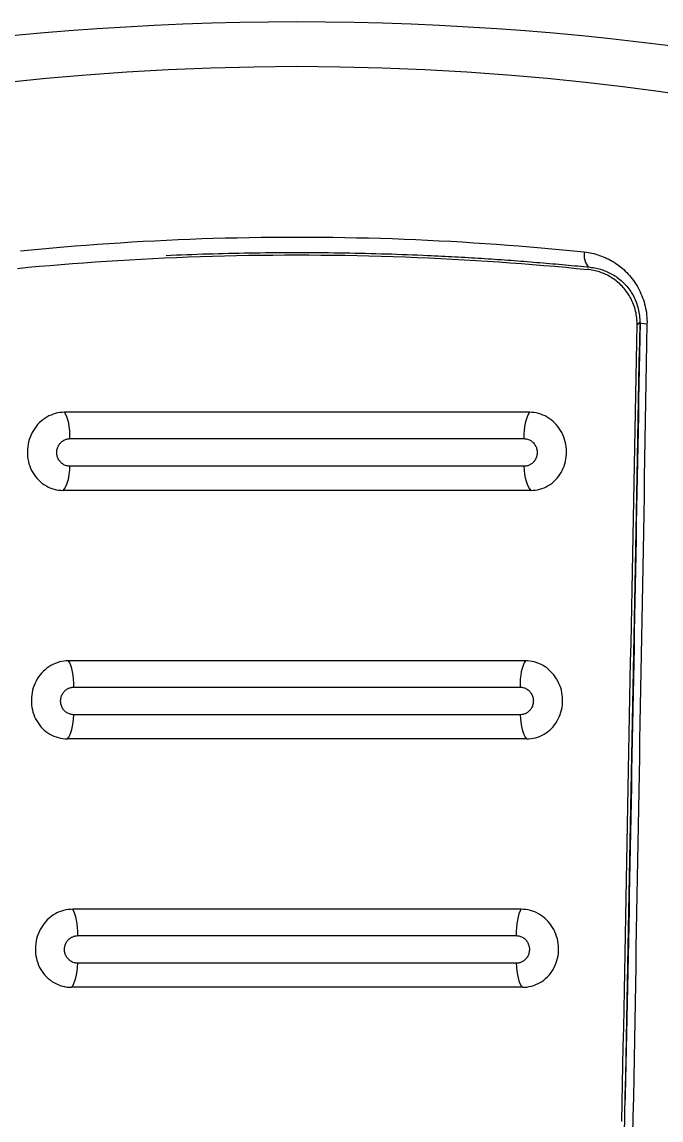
# Model space of a CAD drawing. Extents: x 0 to 395, y 0 to 289.
# Drawn here: x 109.69 to 121.26, y 81.46 to 101.34 of the extents above; entities that cross this region are included whole.
import ezdxf

# ---------------------------------------------------------------- set-up
doc = ezdxf.new("R2010")
doc.units = 0
doc.header["$LTSCALE"] = 10
doc.header["$MEASUREMENT"] = 0
doc.layers.add('1', color=7, linetype='CONTINUOUS')

msp = doc.modelspace()

# ---------------------------------------------------------------- linework, layer by layer
at = {"layer": '1'}
for p, q in [((118.879, 94.273), (110.46, 94.273)), ((110.559, 93.795), (118.78, 93.795)), ((118.781, 93.295), (110.559, 93.295)), ((118.903, 92.859), (110.436, 92.859)), ((118.805, 89.773), (110.535, 89.773)), ((110.63, 89.295), (118.71, 89.295)), ((118.71, 88.795), (110.629, 88.795)), ((118.827, 88.359), (110.512, 88.359)), ((118.73, 85.273), (110.61, 85.273)), ((110.7, 84.795), (118.639, 84.795)), ((118.64, 84.295), (110.7, 84.295)), ((118.751, 83.859), (110.588, 83.859))]:
    msp.add_line(p, q, dxfattribs=at)
for points in [[(109.43, 100.25), (110.131, 100.322), (110.852, 100.386), (111.589, 100.439), (112.34, 100.481), (113.107, 100.512), (113.888, 100.531), (114.667, 100.538), (115.443, 100.531), (116.215, 100.513), (116.984, 100.482), (117.744, 100.439), (118.483, 100.386), (119.2, 100.323), (119.896, 100.251), (120.571, 100.172), (121.215, 100.087), (121.823, 99.997)], [(109.663, 97.197), (109.857, 97.216), (110.053, 97.234), (110.251, 97.252), (110.45, 97.269), (110.651, 97.285), (110.854, 97.301), (111.058, 97.316), (111.263, 97.331), (111.47, 97.344), (111.677, 97.357), (111.886, 97.369), (112.096, 97.38), (112.307, 97.391), (112.519, 97.4), (112.732, 97.409), (112.945, 97.417), (113.159, 97.424), (113.374, 97.43), (113.589, 97.435), (113.805, 97.439), (114.021, 97.442), (114.237, 97.445), (114.453, 97.446), (114.67, 97.447), (114.886, 97.446), (115.102, 97.445), (115.319, 97.442), (115.535, 97.439), (115.75, 97.435), (115.965, 97.43), (116.18, 97.424), (116.394, 97.417), (116.608, 97.409), (116.82, 97.4), (117.032, 97.391), (117.243, 97.38), (117.453, 97.369), (117.662, 97.357), (117.87, 97.344), (118.076, 97.331), (118.282, 97.316), (118.486, 97.301), (118.688, 97.285), (118.889, 97.269), (119.089, 97.252), (119.286, 97.234), (119.483, 97.216), (119.677, 97.197), (119.869, 97.177)], [(109.606, 96.879), (109.803, 96.898), (110.001, 96.916), (110.201, 96.933), (110.402, 96.95), (110.605, 96.966), (110.809, 96.981), (111.014, 96.996), (111.22, 97.01), (111.428, 97.023), (111.637, 97.035), (111.848, 97.047), (112.06, 97.058), (112.273, 97.068), (112.488, 97.078), (112.704, 97.086), (112.922, 97.094), (113.14, 97.101), (113.359, 97.106), (113.577, 97.111), (113.795, 97.116), (114.013, 97.119), (114.232, 97.121), (114.45, 97.122), (114.668, 97.123), (114.886, 97.122), (115.104, 97.121), (115.321, 97.119), (115.539, 97.116), (115.757, 97.112), (115.974, 97.107), (116.192, 97.101), (116.409, 97.094), (116.627, 97.086), (116.844, 97.078), (117.06, 97.068), (117.274, 97.058), (117.487, 97.047), (117.698, 97.036), (117.908, 97.023), (118.117, 97.01), (118.324, 96.996), (118.529, 96.981), (118.734, 96.966), (118.936, 96.95), (119.138, 96.933), (119.338, 96.916), (119.536, 96.898), (119.734, 96.879), (119.929, 96.86)], [(112.299, 97.114), (112.393, 97.118), (112.486, 97.122), (112.58, 97.126), (112.674, 97.13), (112.768, 97.133), (112.862, 97.136), (112.957, 97.14), (113.051, 97.143), (113.146, 97.145), (113.24, 97.148), (113.335, 97.151), (113.43, 97.153), (113.525, 97.155), (113.62, 97.157), (113.716, 97.159), (113.811, 97.16), (113.906, 97.162), (114.001, 97.163), (114.097, 97.164), (114.192, 97.165), (114.288, 97.166), (114.383, 97.167), (114.479, 97.167), (114.574, 97.167), (114.67, 97.168), (114.765, 97.167), (114.861, 97.167), (114.956, 97.167), (115.052, 97.166), (115.147, 97.165), (115.243, 97.164), (115.338, 97.163), (115.434, 97.162), (115.529, 97.16), (115.624, 97.159), (115.719, 97.157), (115.814, 97.155), (115.909, 97.153), (116.004, 97.151), (116.099, 97.148), (116.194, 97.145), (116.289, 97.143), (116.383, 97.14), (116.477, 97.136), (116.572, 97.133), (116.666, 97.13), (116.76, 97.126), (116.854, 97.122), (116.947, 97.118), (117.041, 97.114)], [(117.041, 97.114), (117.102, 97.111), (117.163, 97.108), (117.224, 97.105), (117.285, 97.102), (117.346, 97.099), (117.407, 97.096), (117.468, 97.093), (117.528, 97.09), (117.589, 97.086), (117.649, 97.083), (117.71, 97.08), (117.77, 97.076), (117.83, 97.072), (117.891, 97.069), (117.951, 97.065), (118.01, 97.061), (118.07, 97.057), (118.13, 97.054), (118.19, 97.05), (118.249, 97.046), (118.309, 97.042), (118.368, 97.037), (118.427, 97.033), (118.486, 97.029), (118.545, 97.025), (118.604, 97.02), (118.662, 97.016), (118.721, 97.011), (118.78, 97.007), (118.838, 97.002), (118.896, 96.998), (118.954, 96.993), (119.012, 96.988), (119.07, 96.983), (119.128, 96.979), (119.185, 96.974), (119.242, 96.969), (119.3, 96.964), (119.357, 96.959), (119.414, 96.953), (119.471, 96.948), (119.527, 96.943), (119.584, 96.938), (119.64, 96.933), (119.697, 96.927), (119.753, 96.922), (119.809, 96.916), (119.864, 96.911), (119.92, 96.906), (119.976, 96.9)], [(119.869, 97.177), (119.905, 97.173), (119.94, 97.168), (119.976, 97.162), (120.011, 97.154), (120.046, 97.146), (120.081, 97.137), (120.115, 97.127), (120.149, 97.115), (120.183, 97.103), (120.217, 97.09), (120.25, 97.076), (120.283, 97.06), (120.316, 97.044), (120.348, 97.027), (120.379, 97.009), (120.411, 96.99), (120.441, 96.97), (120.472, 96.949), (120.502, 96.927), (120.531, 96.904), (120.559, 96.88), (120.587, 96.856), (120.615, 96.83), (120.641, 96.803), (120.668, 96.776), (120.693, 96.747), (120.717, 96.718), (120.741, 96.688), (120.764, 96.657), (120.786, 96.626), (120.808, 96.593), (120.828, 96.56), (120.847, 96.526), (120.866, 96.491), (120.883, 96.456), (120.899, 96.42), (120.915, 96.383), (120.929, 96.346), (120.942, 96.308), (120.954, 96.27), (120.965, 96.231), (120.975, 96.192), (120.983, 96.152), (120.991, 96.113), (120.997, 96.073), (121.001, 96.033), (121.005, 95.993), (121.007, 95.952), (121.009, 95.912), (121.008, 95.872)], [(120.829, 95.856), (120.829, 95.887), (120.828, 95.919), (120.826, 95.95), (120.823, 95.981), (120.819, 96.012), (120.815, 96.043), (120.809, 96.074), (120.802, 96.105), (120.794, 96.135), (120.785, 96.166), (120.776, 96.195), (120.765, 96.225), (120.753, 96.253), (120.741, 96.282), (120.728, 96.309), (120.714, 96.337), (120.699, 96.364), (120.684, 96.39), (120.667, 96.416), (120.65, 96.441), (120.633, 96.465), (120.614, 96.489), (120.595, 96.512), (120.576, 96.534), (120.556, 96.556), (120.535, 96.577), (120.514, 96.597), (120.492, 96.617), (120.47, 96.636), (120.447, 96.654), (120.424, 96.672), (120.4, 96.688), (120.377, 96.704), (120.352, 96.719), (120.328, 96.734), (120.303, 96.747), (120.278, 96.76), (120.252, 96.772), (120.226, 96.784), (120.2, 96.795), (120.174, 96.805), (120.147, 96.814), (120.121, 96.822), (120.094, 96.83), (120.067, 96.837), (120.04, 96.843), (120.012, 96.848), (119.985, 96.853), (119.957, 96.857), (119.929, 96.86)], [(119.976, 96.9), (120.003, 96.897), (120.031, 96.893), (120.058, 96.888), (120.086, 96.883), (120.113, 96.877), (120.14, 96.87), (120.167, 96.862), (120.194, 96.854), (120.221, 96.845), (120.247, 96.835), (120.273, 96.824), (120.299, 96.813), (120.324, 96.801), (120.349, 96.788), (120.374, 96.775), (120.399, 96.76), (120.423, 96.745), (120.447, 96.73), (120.47, 96.713), (120.493, 96.696), (120.516, 96.678), (120.538, 96.659), (120.56, 96.64), (120.581, 96.62), (120.602, 96.599), (120.622, 96.577), (120.642, 96.555), (120.661, 96.532), (120.679, 96.508), (120.697, 96.484), (120.714, 96.459), (120.73, 96.434), (120.746, 96.408), (120.761, 96.381), (120.775, 96.353), (120.788, 96.326), (120.801, 96.297), (120.812, 96.268), (120.823, 96.239), (120.833, 96.209), (120.842, 96.179), (120.849, 96.148), (120.856, 96.118), (120.862, 96.087), (120.867, 96.055), (120.871, 96.024), (120.874, 95.992), (120.876, 95.961), (120.877, 95.929), (120.877, 95.898)], [(120.554, 81.43), (120.56, 81.77), (120.567, 82.11), (120.573, 82.449), (120.579, 82.787), (120.586, 83.125), (120.592, 83.462), (120.599, 83.799), (120.605, 84.135), (120.612, 84.471), (120.618, 84.806), (120.624, 85.14), (120.631, 85.474), (120.637, 85.807), (120.643, 86.14), (120.65, 86.472), (120.656, 86.803), (120.662, 87.134), (120.669, 87.465), (120.675, 87.795), (120.681, 88.124), (120.687, 88.452), (120.694, 88.781), (120.7, 89.108), (120.706, 89.435), (120.712, 89.761), (120.719, 90.087), (120.725, 90.413), (120.731, 90.737), (120.737, 91.061), (120.743, 91.385), (120.75, 91.708), (120.756, 92.03), (120.762, 92.352), (120.768, 92.674), (120.774, 92.994), (120.78, 93.315), (120.786, 93.634), (120.792, 93.953), (120.799, 94.272), (120.805, 94.59), (120.811, 94.907), (120.817, 95.224), (120.823, 95.54), (120.829, 95.856)], [(120.877, 95.898), (120.87, 95.541), (120.863, 95.187), (120.856, 94.836), (120.85, 94.487), (120.843, 94.141), (120.837, 93.798), (120.83, 93.458), (120.824, 93.121), (120.817, 92.787), (120.811, 92.457), (120.805, 92.13), (120.798, 91.806), (120.792, 91.485), (120.786, 91.167), (120.78, 90.85), (120.774, 90.536), (120.768, 90.223), (120.762, 89.912), (120.756, 89.601), (120.75, 89.291), (120.744, 88.981), (120.739, 88.672), (120.733, 88.362), (120.727, 88.053), (120.721, 87.743), (120.715, 87.432), (120.709, 87.121), (120.703, 86.81), (120.697, 86.497), (120.691, 86.184), (120.685, 85.869), (120.679, 85.552), (120.673, 85.234), (120.667, 84.914), (120.661, 84.592), (120.654, 84.266), (120.648, 83.939), (120.642, 83.608), (120.636, 83.273), (120.629, 82.935), (120.623, 82.593), (120.616, 82.248), (120.609, 81.898), (120.603, 81.545), (120.596, 81.189)], [(120.884, 95.892), (120.878, 95.612), (120.873, 95.332), (120.868, 95.052), (120.863, 94.773), (120.857, 94.493), (120.852, 94.213), (120.847, 93.933), (120.841, 93.653), (120.836, 93.373), (120.831, 93.094), (120.825, 92.814), (120.82, 92.534), (120.815, 92.254), (120.81, 91.974), (120.804, 91.694), (120.799, 91.414), (120.794, 91.134), (120.788, 90.855), (120.783, 90.575), (120.778, 90.295), (120.773, 90.015), (120.767, 89.735), (120.762, 89.455), (120.757, 89.175), (120.751, 88.895), (120.746, 88.615), (120.741, 88.335), (120.736, 88.056), (120.73, 87.776), (120.725, 87.496), (120.72, 87.216), (120.714, 86.936), (120.709, 86.656), (120.704, 86.376), (120.698, 86.096), (120.693, 85.816), (120.688, 85.536), (120.683, 85.256), (120.678, 84.976), (120.673, 84.696), (120.667, 84.416), (120.662, 84.136), (120.656, 83.857), (120.65, 83.577), (120.644, 83.298), (120.638, 83.019), (120.631, 82.74), (120.624, 82.462), (120.617, 82.183), (120.61, 81.905)], [(121.008, 95.872), (121.002, 95.515), (120.996, 95.161), (120.99, 94.81), (120.984, 94.461), (120.977, 94.115), (120.971, 93.772), (120.965, 93.432), (120.959, 93.095), (120.954, 92.761), (120.948, 92.431), (120.942, 92.104), (120.936, 91.78), (120.931, 91.459), (120.925, 91.141), (120.919, 90.824), (120.914, 90.51), (120.908, 90.197), (120.903, 89.885), (120.897, 89.575), (120.892, 89.265), (120.886, 88.955), (120.881, 88.646), (120.875, 88.336), (120.87, 88.026), (120.864, 87.717), (120.859, 87.406), (120.853, 87.095), (120.848, 86.784), (120.842, 86.471), (120.837, 86.157), (120.831, 85.842), (120.825, 85.526), (120.82, 85.208), (120.814, 84.888), (120.808, 84.565), (120.803, 84.24), (120.797, 83.912), (120.791, 83.581), (120.785, 83.247), (120.779, 82.909), (120.773, 82.567), (120.767, 82.222), (120.761, 81.872), (120.754, 81.519), (120.748, 81.162)], [(120.877, 95.898), (120.876, 95.897), (120.875, 95.896), (120.874, 95.895), (120.873, 95.895), (120.872, 95.894), (120.871, 95.893), (120.87, 95.892), (120.869, 95.891), (120.868, 95.891), (120.867, 95.89), (120.867, 95.889), (120.866, 95.888), (120.865, 95.887), (120.864, 95.886), (120.863, 95.886), (120.862, 95.885), (120.861, 95.884), (120.86, 95.883), (120.859, 95.882), (120.858, 95.881), (120.857, 95.881), (120.856, 95.88), (120.855, 95.879), (120.854, 95.878), (120.853, 95.877), (120.852, 95.876), (120.851, 95.876), (120.85, 95.875), (120.849, 95.874), (120.848, 95.873), (120.847, 95.872), (120.847, 95.871), (120.846, 95.87), (120.845, 95.87), (120.844, 95.869), (120.843, 95.868), (120.842, 95.867), (120.841, 95.866), (120.84, 95.865), (120.839, 95.864), (120.838, 95.864), (120.837, 95.863), (120.836, 95.862), (120.835, 95.861), (120.834, 95.86), (120.833, 95.859), (120.832, 95.858), (120.831, 95.857), (120.83, 95.857), (120.829, 95.856)], [(110.46, 94.273), (110.418, 94.271), (110.377, 94.267), (110.336, 94.26), (110.295, 94.251), (110.255, 94.239), (110.216, 94.223), (110.177, 94.206), (110.14, 94.186), (110.104, 94.163), (110.069, 94.138), (110.036, 94.111), (110.004, 94.081), (109.974, 94.05), (109.946, 94.016), (109.92, 93.981), (109.896, 93.944), (109.874, 93.905), (109.855, 93.865), (109.838, 93.824), (109.823, 93.782), (109.811, 93.739), (109.801, 93.695), (109.794, 93.65), (109.79, 93.606), (109.788, 93.561), (109.789, 93.516), (109.792, 93.472), (109.798, 93.427), (109.806, 93.384), (109.817, 93.342), (109.831, 93.3), (109.847, 93.259), (109.865, 93.22), (109.885, 93.182), (109.908, 93.145), (109.933, 93.111), (109.959, 93.078), (109.988, 93.047), (110.019, 93.018), (110.051, 92.991), (110.084, 92.967), (110.119, 92.945), (110.156, 92.925), (110.194, 92.907), (110.232, 92.893), (110.272, 92.88), (110.312, 92.871), (110.353, 92.864), (110.394, 92.86), (110.436, 92.859)], [(118.903, 92.859), (118.945, 92.86), (118.986, 92.864), (119.027, 92.871), (119.067, 92.88), (119.106, 92.892), (119.145, 92.907), (119.183, 92.924), (119.219, 92.944), (119.254, 92.966), (119.288, 92.991), (119.32, 93.018), (119.351, 93.047), (119.38, 93.078), (119.406, 93.11), (119.431, 93.145), (119.454, 93.181), (119.474, 93.219), (119.493, 93.259), (119.508, 93.299), (119.522, 93.341), (119.533, 93.383), (119.541, 93.427), (119.547, 93.471), (119.551, 93.516), (119.551, 93.56), (119.55, 93.605), (119.545, 93.65), (119.538, 93.694), (119.528, 93.738), (119.516, 93.781), (119.502, 93.823), (119.485, 93.864), (119.465, 93.905), (119.443, 93.943), (119.419, 93.98), (119.394, 94.016), (119.366, 94.049), (119.336, 94.081), (119.304, 94.111), (119.271, 94.138), (119.236, 94.163), (119.2, 94.185), (119.163, 94.206), (119.124, 94.223), (119.085, 94.238), (119.045, 94.251), (119.004, 94.26), (118.963, 94.267), (118.921, 94.271), (118.879, 94.273)], [(110.559, 93.295), (110.542, 93.295), (110.525, 93.297), (110.509, 93.3), (110.494, 93.304), (110.478, 93.309), (110.463, 93.315), (110.449, 93.323), (110.435, 93.331), (110.421, 93.34), (110.408, 93.35), (110.396, 93.361), (110.385, 93.373), (110.374, 93.386), (110.364, 93.399), (110.355, 93.413), (110.347, 93.428), (110.34, 93.443), (110.334, 93.458), (110.329, 93.474), (110.325, 93.49), (110.322, 93.507), (110.321, 93.524), (110.32, 93.54), (110.32, 93.557), (110.321, 93.574), (110.324, 93.591), (110.327, 93.607), (110.332, 93.623), (110.337, 93.639), (110.344, 93.654), (110.351, 93.668), (110.359, 93.681), (110.367, 93.694), (110.376, 93.706), (110.385, 93.716), (110.395, 93.726), (110.404, 93.735), (110.414, 93.744), (110.424, 93.751), (110.435, 93.758), (110.445, 93.765), (110.456, 93.77), (110.467, 93.776), (110.479, 93.78), (110.491, 93.784), (110.504, 93.788), (110.517, 93.791), (110.531, 93.793), (110.545, 93.794), (110.559, 93.795)], [(118.78, 93.795), (118.797, 93.794), (118.813, 93.792), (118.829, 93.789), (118.845, 93.785), (118.86, 93.78), (118.875, 93.774), (118.89, 93.767), (118.904, 93.759), (118.917, 93.75), (118.93, 93.74), (118.942, 93.729), (118.954, 93.717), (118.965, 93.704), (118.974, 93.691), (118.983, 93.677), (118.991, 93.662), (118.999, 93.647), (119.005, 93.632), (119.01, 93.616), (119.014, 93.599), (119.017, 93.583), (119.019, 93.566), (119.02, 93.549), (119.019, 93.532), (119.018, 93.515), (119.016, 93.498), (119.012, 93.482), (119.007, 93.466), (119.002, 93.45), (118.996, 93.435), (118.989, 93.421), (118.981, 93.408), (118.972, 93.395), (118.964, 93.384), (118.954, 93.373), (118.945, 93.363), (118.936, 93.354), (118.926, 93.346), (118.916, 93.338), (118.905, 93.331), (118.895, 93.325), (118.884, 93.319), (118.873, 93.314), (118.861, 93.309), (118.849, 93.305), (118.836, 93.302), (118.823, 93.299), (118.81, 93.297), (118.795, 93.295), (118.781, 93.295)], [(110.535, 89.773), (110.493, 89.771), (110.451, 89.767), (110.41, 89.76), (110.369, 89.751), (110.329, 89.738), (110.289, 89.723), (110.25, 89.706), (110.213, 89.686), (110.177, 89.663), (110.142, 89.638), (110.108, 89.611), (110.076, 89.581), (110.046, 89.549), (110.018, 89.516), (109.992, 89.481), (109.968, 89.444), (109.946, 89.405), (109.927, 89.365), (109.91, 89.324), (109.895, 89.282), (109.883, 89.239), (109.873, 89.195), (109.866, 89.15), (109.861, 89.106), (109.86, 89.061), (109.86, 89.017), (109.864, 88.972), (109.87, 88.928), (109.878, 88.884), (109.889, 88.842), (109.903, 88.8), (109.919, 88.76), (109.937, 88.72), (109.958, 88.682), (109.981, 88.646), (110.005, 88.611), (110.032, 88.578), (110.061, 88.547), (110.092, 88.518), (110.124, 88.491), (110.158, 88.467), (110.193, 88.445), (110.23, 88.425), (110.268, 88.407), (110.307, 88.393), (110.347, 88.381), (110.387, 88.371), (110.428, 88.364), (110.47, 88.36), (110.512, 88.359)], [(118.827, 88.359), (118.869, 88.36), (118.911, 88.364), (118.952, 88.371), (118.992, 88.38), (119.032, 88.392), (119.071, 88.407), (119.109, 88.425), (119.146, 88.444), (119.181, 88.466), (119.215, 88.491), (119.247, 88.518), (119.278, 88.547), (119.307, 88.578), (119.334, 88.611), (119.358, 88.645), (119.381, 88.682), (119.402, 88.72), (119.42, 88.759), (119.436, 88.8), (119.45, 88.841), (119.461, 88.884), (119.47, 88.927), (119.476, 88.972), (119.479, 89.016), (119.48, 89.061), (119.478, 89.105), (119.473, 89.15), (119.466, 89.194), (119.457, 89.238), (119.445, 89.281), (119.43, 89.323), (119.413, 89.364), (119.393, 89.404), (119.371, 89.443), (119.348, 89.48), (119.322, 89.515), (119.293, 89.549), (119.263, 89.581), (119.231, 89.61), (119.198, 89.638), (119.163, 89.663), (119.127, 89.685), (119.09, 89.705), (119.051, 89.723), (119.011, 89.738), (118.971, 89.751), (118.93, 89.76), (118.889, 89.767), (118.847, 89.771), (118.805, 89.773)], [(110.629, 88.795), (110.612, 88.795), (110.596, 88.797), (110.58, 88.8), (110.564, 88.804), (110.549, 88.809), (110.534, 88.815), (110.519, 88.823), (110.505, 88.831), (110.491, 88.84), (110.479, 88.85), (110.466, 88.861), (110.455, 88.873), (110.444, 88.886), (110.434, 88.899), (110.426, 88.913), (110.418, 88.928), (110.411, 88.943), (110.404, 88.958), (110.399, 88.974), (110.395, 88.991), (110.392, 89.007), (110.391, 89.024), (110.39, 89.041), (110.39, 89.058), (110.392, 89.074), (110.394, 89.091), (110.398, 89.108), (110.402, 89.124), (110.408, 89.139), (110.414, 89.154), (110.421, 89.168), (110.429, 89.182), (110.437, 89.194), (110.446, 89.206), (110.455, 89.216), (110.465, 89.226), (110.474, 89.235), (110.484, 89.244), (110.495, 89.251), (110.505, 89.258), (110.515, 89.265), (110.526, 89.27), (110.538, 89.276), (110.549, 89.28), (110.561, 89.284), (110.574, 89.288), (110.587, 89.291), (110.601, 89.293), (110.615, 89.294), (110.63, 89.295)], [(118.71, 89.295), (118.727, 89.294), (118.743, 89.292), (118.759, 89.289), (118.775, 89.285), (118.79, 89.28), (118.805, 89.274), (118.819, 89.267), (118.834, 89.259), (118.847, 89.25), (118.86, 89.24), (118.872, 89.229), (118.884, 89.217), (118.894, 89.204), (118.904, 89.191), (118.913, 89.177), (118.921, 89.162), (118.928, 89.147), (118.935, 89.132), (118.94, 89.116), (118.944, 89.099), (118.947, 89.083), (118.949, 89.066), (118.95, 89.049), (118.949, 89.032), (118.948, 89.015), (118.945, 88.998), (118.942, 88.982), (118.937, 88.965), (118.932, 88.95), (118.925, 88.935), (118.918, 88.921), (118.91, 88.908), (118.902, 88.895), (118.893, 88.884), (118.884, 88.873), (118.875, 88.863), (118.865, 88.854), (118.855, 88.846), (118.845, 88.838), (118.835, 88.831), (118.825, 88.825), (118.814, 88.819), (118.803, 88.814), (118.791, 88.809), (118.779, 88.805), (118.766, 88.802), (118.753, 88.799), (118.739, 88.797), (118.725, 88.795), (118.71, 88.795)], [(110.61, 85.273), (110.568, 85.271), (110.526, 85.267), (110.484, 85.26), (110.443, 85.251), (110.403, 85.238), (110.363, 85.223), (110.324, 85.206), (110.286, 85.185), (110.25, 85.163), (110.215, 85.138), (110.181, 85.11), (110.149, 85.081), (110.119, 85.049), (110.091, 85.016), (110.065, 84.981), (110.041, 84.943), (110.019, 84.905), (109.999, 84.865), (109.982, 84.824), (109.967, 84.782), (109.955, 84.739), (109.945, 84.695), (109.938, 84.65), (109.934, 84.606), (109.932, 84.561), (109.933, 84.517), (109.936, 84.472), (109.942, 84.428), (109.951, 84.385), (109.962, 84.342), (109.975, 84.301), (109.991, 84.26), (110.01, 84.22), (110.031, 84.182), (110.054, 84.146), (110.079, 84.112), (110.106, 84.079), (110.135, 84.047), (110.166, 84.018), (110.198, 83.992), (110.232, 83.967), (110.268, 83.945), (110.305, 83.925), (110.343, 83.907), (110.382, 83.893), (110.422, 83.881), (110.462, 83.871), (110.504, 83.864), (110.546, 83.86), (110.588, 83.859)], [(118.751, 83.859), (118.794, 83.86), (118.835, 83.864), (118.876, 83.871), (118.917, 83.88), (118.957, 83.892), (118.996, 83.907), (119.035, 83.925), (119.071, 83.945), (119.107, 83.967), (119.141, 83.991), (119.173, 84.018), (119.205, 84.047), (119.234, 84.078), (119.261, 84.111), (119.286, 84.146), (119.309, 84.182), (119.329, 84.22), (119.348, 84.26), (119.364, 84.3), (119.378, 84.342), (119.389, 84.384), (119.397, 84.428), (119.403, 84.472), (119.407, 84.516), (119.408, 84.561), (119.406, 84.605), (119.401, 84.65), (119.394, 84.694), (119.385, 84.738), (119.372, 84.781), (119.358, 84.823), (119.341, 84.864), (119.321, 84.904), (119.299, 84.943), (119.275, 84.98), (119.249, 85.015), (119.221, 85.049), (119.191, 85.081), (119.159, 85.11), (119.125, 85.138), (119.09, 85.162), (119.054, 85.185), (119.016, 85.205), (118.977, 85.223), (118.937, 85.238), (118.897, 85.251), (118.856, 85.26), (118.814, 85.267), (118.772, 85.271), (118.73, 85.273)], [(110.7, 84.295), (110.683, 84.295), (110.667, 84.297), (110.651, 84.3), (110.635, 84.304), (110.619, 84.309), (110.604, 84.315), (110.59, 84.323), (110.576, 84.331), (110.562, 84.34), (110.549, 84.35), (110.537, 84.361), (110.525, 84.373), (110.515, 84.386), (110.505, 84.399), (110.496, 84.413), (110.488, 84.428), (110.481, 84.443), (110.475, 84.458), (110.47, 84.474), (110.466, 84.491), (110.463, 84.507), (110.461, 84.524), (110.46, 84.541), (110.461, 84.558), (110.462, 84.575), (110.465, 84.591), (110.468, 84.608), (110.473, 84.624), (110.478, 84.639), (110.485, 84.654), (110.492, 84.668), (110.5, 84.682), (110.508, 84.694), (110.517, 84.706), (110.526, 84.717), (110.536, 84.726), (110.545, 84.735), (110.555, 84.744), (110.565, 84.751), (110.576, 84.758), (110.586, 84.765), (110.597, 84.77), (110.608, 84.776), (110.62, 84.78), (110.632, 84.784), (110.645, 84.788), (110.658, 84.791), (110.672, 84.793), (110.686, 84.794), (110.7, 84.795)], [(118.639, 84.795), (118.656, 84.794), (118.672, 84.792), (118.688, 84.789), (118.704, 84.785), (118.719, 84.78), (118.734, 84.774), (118.749, 84.767), (118.763, 84.759), (118.776, 84.75), (118.789, 84.74), (118.802, 84.728), (118.813, 84.717), (118.824, 84.704), (118.834, 84.691), (118.843, 84.677), (118.851, 84.662), (118.858, 84.647), (118.864, 84.631), (118.869, 84.615), (118.873, 84.599), (118.876, 84.582), (118.878, 84.566), (118.879, 84.549), (118.879, 84.532), (118.877, 84.515), (118.875, 84.498), (118.871, 84.481), (118.867, 84.465), (118.861, 84.45), (118.855, 84.435), (118.848, 84.421), (118.84, 84.407), (118.831, 84.395), (118.823, 84.383), (118.814, 84.373), (118.804, 84.363), (118.795, 84.354), (118.785, 84.346), (118.775, 84.338), (118.764, 84.331), (118.754, 84.325), (118.743, 84.319), (118.732, 84.314), (118.72, 84.309), (118.708, 84.305), (118.695, 84.302), (118.682, 84.299), (118.668, 84.297), (118.654, 84.295), (118.64, 84.295)], [(120.61, 81.905), (120.606, 81.744)]]:
    msp.add_lwpolyline(points, dxfattribs=at)
msp.add_arc((114.67, 48.538), 52.803, 71.9802, 108.0198, dxfattribs=at)
for centre, major_axis, ratio, start_param, end_param in [((120.008, 97.198), (0.03, 0.298), 0.457326, 1.686879, 3.121972), ((121.177, 95.893), (0.3, -0.006), 0.097072, 3.159126, 4.119061), ((110.374, 93.83), (0, 0.5), 0.370653, 4.642576, 5.801855), ((118.965, 93.83), (0, 0.5), 0.370653, 0.481328, 1.640608), ((110.374, 93.33), (0, -0.5), 0.369537, 0.341699, 1.500979), ((118.965, 93.33), (0, -0.5), 0.369538, 4.782202, 5.941482), ((110.453, 89.33), (0, 0.5), 0.354256, 4.642576, 5.801855), ((118.887, 89.33), (0, 0.5), 0.354256, 0.481329, 1.640608), ((110.453, 88.83), (0, -0.5), 0.353217, 0.3417, 1.500979), ((118.887, 88.83), (0, -0.5), 0.353218, 4.782202, 5.941482), ((110.531, 84.83), (0, 0.5), 0.338703, 4.642576, 5.801855), ((118.808, 84.83), (0, 0.5), 0.338703, 0.481329, 1.640608), ((110.531, 84.33), (0, -0.5), 0.337736, 0.3417, 1.50098), ((118.808, 84.33), (0, -0.5), 0.337736, 4.782202, 5.941482)]:
    msp.add_ellipse(centre, major_axis=major_axis, ratio=ratio, start_param=start_param, end_param=end_param, dxfattribs=at)

doc.saveas('drawing.dxf')
